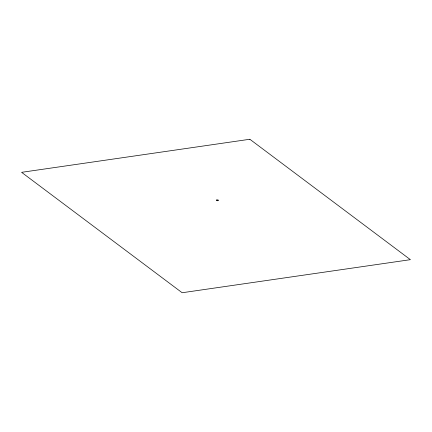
<?xml version="1.0" encoding="UTF-8"?>
<svg xmlns="http://www.w3.org/2000/svg" width="432" height="432" viewBox="0 0 432 432"><rect width="100%" height="100%" fill="white"/><g stroke="black" fill="none" stroke-linecap="round" stroke-linejoin="round"><path stroke-width="0.65" d="M218.149 200.416L218.057 200.524A2.614 0.934 26.3 0 1 217.415 200.761L216.481 200.281M216.956 199.93L216.745 199.951A1.679 0.599 26.3 0 0 216.297 200.102M217.064 200.005A2.722 0.977 26.3 0 1 218.079 200.016M218.214 200.129A1.22 0.437 26.3 0 1 218.144 200.372M249.842 139.261L21.6 172.33L182.158 292.739L410.4 259.67L249.842 139.261"/></g></svg>
